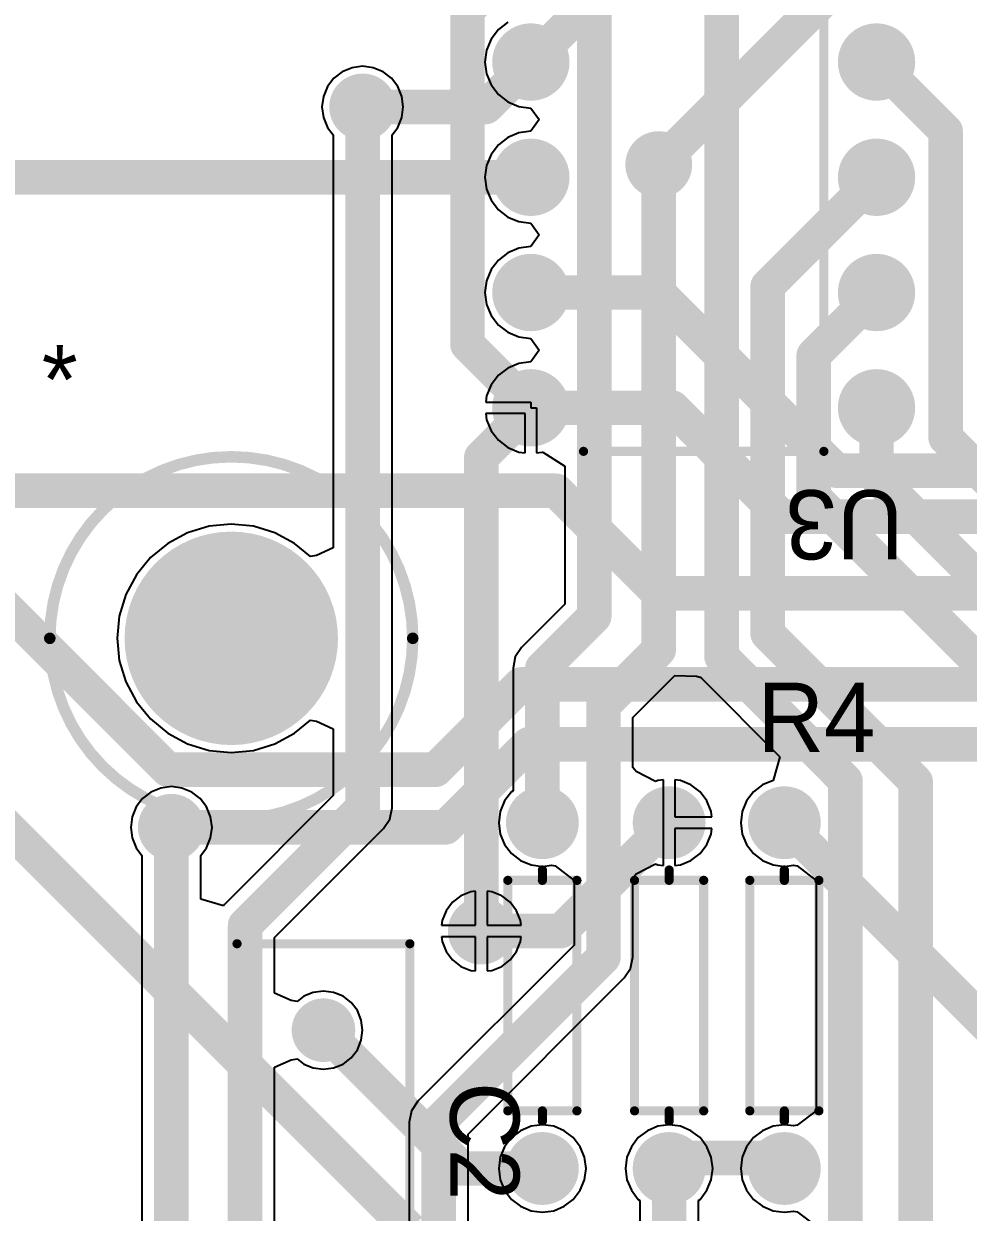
# Model space of a CAD drawing. Header units: millimetres. Extents: x 2.82 to 7.12, y 0.77 to 5.15.
# Drawn here: x 3.815 to 4.635, y 2.637 to 3.668 of the extents above; entities that cross this region are included whole.
import ezdxf

# ---------------------------------------------------------------- set-up
doc = ezdxf.new("R2010")
doc.units = ezdxf.units.MM
doc.header["$MEASUREMENT"] = 0
for name, color, linetype in [('BottomLayer', 5, 'Continuous'), ('BottomSolder', 6, 'Continuous'), ('MultiLayer', 9, 'Continuous'), ('PadHoleLayer', 156, 'Continuous'), ('TopLayer', 1, 'Continuous'), ('TopOverlay', 2, 'Continuous'), ('TopSolder', 216, 'Continuous'), ('ViaHoleLayer', 16, 'Continuous')]:
    doc.layers.add(name, color=color, linetype=linetype)

# ---------------------------------------------------------------- blocks, each defined once
blk = doc.blocks.new('M4_HOLE_1')
at = {"layer": 'BottomLayer', "const_width": 0.0886}
blk.add_lwpolyline([(-0.0443, 0, 1), (0.0443, 0, 1)], format="xyb", close=True, dxfattribs=at)
at = {"layer": 'BottomSolder', "const_width": 0.0926}
blk.add_lwpolyline([(-0.0463, 0, 1), (0.0463, 0, 1)], format="xyb", close=True, dxfattribs=at)
at = {"layer": 'MultiLayer', "const_width": 0.0886}
blk.add_lwpolyline([(-0.0443, 0, 1), (0.0443, 0, 1)], format="xyb", close=True, dxfattribs=at)
at = {"layer": 'PadHoleLayer', "const_width": 0.0886}
blk.add_lwpolyline([(-0.0443, 0, 1), (0.0443, 0, 1)], format="xyb", close=True, dxfattribs=at)
at = {"layer": 'TopLayer', "const_width": 0.0886}
blk.add_lwpolyline([(-0.0443, 0, 1), (0.0443, 0, 1)], format="xyb", close=True, dxfattribs=at)
at = {"layer": 'TopOverlay'}
for points, const_width in [([(0.1575, 0, 1), (-0.1575, 0, 1)], 0.01), ([(-0.16, 0, 1), (-0.155, 0, 1)], 0.005), ([(0.155, 0, 1), (0.16, 0, 1)], 0.005)]:
    blk.add_lwpolyline(points, format="xyb", close=True, dxfattribs=dict(at, const_width=const_width))
at = {"layer": 'TopSolder', "const_width": 0.0926}
blk.add_lwpolyline([(-0.0463, 0, 1), (0.0463, 0, 1)], format="xyb", close=True, dxfattribs=at)
blk = doc.blocks.new('648_08_7')
at = {"layer": 'BottomLayer', "const_width": 0.0295}
for points in [[(-0.3648, 0.15, 1), (-0.3352, 0.15, 1)], [(-0.2648, 0.15, 1), (-0.2352, 0.15, 1)], [(-0.1648, 0.15, 1), (-0.1352, 0.15, 1)], [(-0.0648, 0.15, 1), (-0.0352, 0.15, 1)], [(0.0352, 0.15, 1), (0.0648, 0.15, 1)], [(0.1352, 0.15, 1), (0.1648, 0.15, 1)], [(0.2352, 0.15, 1), (0.2648, 0.15, 1)], [(0.3352, 0.15, 1), (0.3648, 0.15, 1)], [(-0.2648, -0.15, 1), (-0.2352, -0.15, 1)], [(-0.1648, -0.15, 1), (-0.1352, -0.15, 1)], [(-0.0648, -0.15, 1), (-0.0352, -0.15, 1)], [(0.0352, -0.15, 1), (0.0648, -0.15, 1)], [(0.1352, -0.15, 1), (0.1648, -0.15, 1)], [(0.2352, -0.15, 1), (0.2648, -0.15, 1)], [(0.3352, -0.15, 1), (0.3648, -0.15, 1)]]:
    blk.add_lwpolyline(points, format="xyb", close=True, dxfattribs=at)
at = {"layer": 'BottomLayer'}
blk.add_solid([(-0.3205, -0.1795), (-0.3205, -0.1205), (-0.3795, -0.1795), (-0.3795, -0.1205)], dxfattribs=at)
at = {"layer": 'BottomSolder', "const_width": 0.0335}
for points in [[(-0.3668, 0.15, 1), (-0.3332, 0.15, 1)], [(-0.2668, 0.15, 1), (-0.2332, 0.15, 1)], [(-0.1668, 0.15, 1), (-0.1332, 0.15, 1)], [(-0.0668, 0.15, 1), (-0.0332, 0.15, 1)], [(0.0332, 0.15, 1), (0.0668, 0.15, 1)], [(0.1332, 0.15, 1), (0.1668, 0.15, 1)], [(0.2332, 0.15, 1), (0.2668, 0.15, 1)], [(0.3332, 0.15, 1), (0.3668, 0.15, 1)], [(-0.2668, -0.15, 1), (-0.2332, -0.15, 1)], [(-0.1668, -0.15, 1), (-0.1332, -0.15, 1)], [(-0.0668, -0.15, 1), (-0.0332, -0.15, 1)], [(0.0332, -0.15, 1), (0.0668, -0.15, 1)], [(0.1332, -0.15, 1), (0.1668, -0.15, 1)], [(0.2332, -0.15, 1), (0.2668, -0.15, 1)], [(0.3332, -0.15, 1), (0.3668, -0.15, 1)]]:
    blk.add_lwpolyline(points, format="xyb", close=True, dxfattribs=at)
at = {"layer": 'BottomSolder'}
blk.add_solid([(-0.3165, -0.1835), (-0.3165, -0.1165), (-0.3835, -0.1835), (-0.3835, -0.1165)], dxfattribs=at)
at = {"layer": 'MultiLayer', "const_width": 0.0295}
for points in [[(-0.3648, 0.15, 1), (-0.3352, 0.15, 1)], [(-0.2648, 0.15, 1), (-0.2352, 0.15, 1)], [(-0.1648, 0.15, 1), (-0.1352, 0.15, 1)], [(-0.0648, 0.15, 1), (-0.0352, 0.15, 1)], [(0.0352, 0.15, 1), (0.0648, 0.15, 1)], [(0.1352, 0.15, 1), (0.1648, 0.15, 1)], [(0.2352, 0.15, 1), (0.2648, 0.15, 1)], [(0.3352, 0.15, 1), (0.3648, 0.15, 1)], [(-0.2648, -0.15, 1), (-0.2352, -0.15, 1)], [(-0.1648, -0.15, 1), (-0.1352, -0.15, 1)], [(-0.0648, -0.15, 1), (-0.0352, -0.15, 1)], [(0.0352, -0.15, 1), (0.0648, -0.15, 1)], [(0.1352, -0.15, 1), (0.1648, -0.15, 1)], [(0.2352, -0.15, 1), (0.2648, -0.15, 1)], [(0.3352, -0.15, 1), (0.3648, -0.15, 1)]]:
    blk.add_lwpolyline(points, format="xyb", close=True, dxfattribs=at)
at = {"layer": 'MultiLayer'}
blk.add_solid([(-0.3205, -0.1795), (-0.3205, -0.1205), (-0.3795, -0.1795), (-0.3795, -0.1205)], dxfattribs=at)
at = {"layer": 'PadHoleLayer', "const_width": 0.0177}
for points in [[(-0.3589, 0.15, 1), (-0.3411, 0.15, 1)], [(-0.2589, 0.15, 1), (-0.2411, 0.15, 1)], [(-0.1589, 0.15, 1), (-0.1411, 0.15, 1)], [(-0.0589, 0.15, 1), (-0.0411, 0.15, 1)], [(0.0411, 0.15, 1), (0.0589, 0.15, 1)], [(0.1411, 0.15, 1), (0.1589, 0.15, 1)], [(0.2411, 0.15, 1), (0.2589, 0.15, 1)], [(0.3411, 0.15, 1), (0.3589, 0.15, 1)], [(-0.3589, -0.15, 1), (-0.3411, -0.15, 1)], [(-0.2589, -0.15, 1), (-0.2411, -0.15, 1)], [(-0.1589, -0.15, 1), (-0.1411, -0.15, 1)], [(-0.0589, -0.15, 1), (-0.0411, -0.15, 1)], [(0.0411, -0.15, 1), (0.0589, -0.15, 1)], [(0.1411, -0.15, 1), (0.1589, -0.15, 1)], [(0.2411, -0.15, 1), (0.2589, -0.15, 1)], [(0.3411, -0.15, 1), (0.3589, -0.15, 1)]]:
    blk.add_lwpolyline(points, format="xyb", close=True, dxfattribs=at)
at = {"layer": 'TopLayer', "const_width": 0.0295}
for points in [[(-0.3648, 0.15, 1), (-0.3352, 0.15, 1)], [(-0.2648, 0.15, 1), (-0.2352, 0.15, 1)], [(-0.1648, 0.15, 1), (-0.1352, 0.15, 1)], [(-0.0648, 0.15, 1), (-0.0352, 0.15, 1)], [(0.0352, 0.15, 1), (0.0648, 0.15, 1)], [(0.1352, 0.15, 1), (0.1648, 0.15, 1)], [(0.2352, 0.15, 1), (0.2648, 0.15, 1)], [(0.3352, 0.15, 1), (0.3648, 0.15, 1)], [(-0.2648, -0.15, 1), (-0.2352, -0.15, 1)], [(-0.1648, -0.15, 1), (-0.1352, -0.15, 1)], [(-0.0648, -0.15, 1), (-0.0352, -0.15, 1)], [(0.0352, -0.15, 1), (0.0648, -0.15, 1)], [(0.1352, -0.15, 1), (0.1648, -0.15, 1)], [(0.2352, -0.15, 1), (0.2648, -0.15, 1)], [(0.3352, -0.15, 1), (0.3648, -0.15, 1)]]:
    blk.add_lwpolyline(points, format="xyb", close=True, dxfattribs=at)
at = {"layer": 'TopLayer'}
blk.add_solid([(-0.3205, -0.1795), (-0.3205, -0.1205), (-0.3795, -0.1795), (-0.3795, -0.1205)], dxfattribs=at)
at = {"layer": 'TopOverlay', "const_width": 0.00787}
for points in [[(0.3878, 0.1043), (-0.3878, 0.1043)], [(-0.3878, 0.025), (-0.3878, 0.1043)], [(0.3878, -0.1043), (0.3878, 0.1043)], [(-0.3878, -0.1043), (-0.3878, -0.025)], [(0.3878, -0.1043), (-0.3878, -0.1043)]]:
    blk.add_lwpolyline(points, dxfattribs=at)
at = {"layer": 'TopOverlay', "const_width": 0.00394}
for points in [[(-0.3898, 0.1043, 1), (-0.3858, 0.1043, 1)], [(-0.3898, 0.1043, 1), (-0.3858, 0.1043, 1)], [(0.3858, 0.1043, 1), (0.3898, 0.1043, 1)], [(0.3858, 0.1043, 1), (0.3898, 0.1043, 1)], [(-0.3898, 0.025, 1), (-0.3858, 0.025, 1)], [(-0.3898, 0.025, 1), (-0.3858, 0.025, 1)], [(-0.3898, -0.025, 1), (-0.3858, -0.025, 1)], [(-0.3898, -0.025, 1), (-0.3858, -0.025, 1)], [(-0.3898, -0.1043, 1), (-0.3858, -0.1043, 1)], [(-0.3898, -0.1043, 1), (-0.3858, -0.1043, 1)], [(0.3858, -0.1043, 1), (0.3898, -0.1043, 1)], [(0.3858, -0.1043, 1), (0.3898, -0.1043, 1)]]:
    blk.add_lwpolyline(points, format="xyb", close=True, dxfattribs=at)
at = {"layer": 'TopOverlay', "const_width": 0.00787}
blk.add_lwpolyline([(-0.3878, 0.025, -1), (-0.3878, -0.025)], format="xyb", dxfattribs=at)
at = {"layer": 'TopSolder', "const_width": 0.0335}
for points in [[(-0.3668, 0.15, 1), (-0.3332, 0.15, 1)], [(-0.2668, 0.15, 1), (-0.2332, 0.15, 1)], [(-0.1668, 0.15, 1), (-0.1332, 0.15, 1)], [(-0.0668, 0.15, 1), (-0.0332, 0.15, 1)], [(0.0332, 0.15, 1), (0.0668, 0.15, 1)], [(0.1332, 0.15, 1), (0.1668, 0.15, 1)], [(0.2332, 0.15, 1), (0.2668, 0.15, 1)], [(0.3332, 0.15, 1), (0.3668, 0.15, 1)], [(-0.2668, -0.15, 1), (-0.2332, -0.15, 1)], [(-0.1668, -0.15, 1), (-0.1332, -0.15, 1)], [(-0.0668, -0.15, 1), (-0.0332, -0.15, 1)], [(0.0332, -0.15, 1), (0.0668, -0.15, 1)], [(0.1332, -0.15, 1), (0.1668, -0.15, 1)], [(0.2332, -0.15, 1), (0.2668, -0.15, 1)], [(0.3332, -0.15, 1), (0.3668, -0.15, 1)]]:
    blk.add_lwpolyline(points, format="xyb", close=True, dxfattribs=at)
at = {"layer": 'TopSolder'}
blk.add_solid([(-0.3165, -0.1835), (-0.3165, -0.1165), (-0.3835, -0.1835), (-0.3835, -0.1165)], dxfattribs=at)
blk = doc.blocks.new('AXIAL_0_3_10')
at = {"layer": 'BottomLayer', "const_width": 0.0276}
for points in [[(-0.1638, 0, 1), (-0.1362, 0, 1)], [(0.1362, 0, 1), (0.1638, 0, 1)]]:
    blk.add_lwpolyline(points, format="xyb", close=True, dxfattribs=at)
at = {"layer": 'BottomSolder', "const_width": 0.0316}
for points in [[(-0.1658, 0, 1), (-0.1342, 0, 1)], [(0.1342, 0, 1), (0.1658, 0, 1)]]:
    blk.add_lwpolyline(points, format="xyb", close=True, dxfattribs=at)
at = {"layer": 'MultiLayer', "const_width": 0.0276}
for points in [[(-0.1638, 0, 1), (-0.1362, 0, 1)], [(0.1362, 0, 1), (0.1638, 0, 1)]]:
    blk.add_lwpolyline(points, format="xyb", close=True, dxfattribs=at)
at = {"layer": 'PadHoleLayer', "const_width": 0.0167}
for points in [[(-0.1584, 0, 1), (-0.1416, 0, 1)], [(0.1416, 0, 1), (0.1584, 0, 1)]]:
    blk.add_lwpolyline(points, format="xyb", close=True, dxfattribs=at)
at = {"layer": 'TopLayer', "const_width": 0.0276}
for points in [[(-0.1638, 0, 1), (-0.1362, 0, 1)], [(0.1362, 0, 1), (0.1638, 0, 1)]]:
    blk.add_lwpolyline(points, format="xyb", close=True, dxfattribs=at)
at = {"layer": 'TopOverlay', "const_width": 0.00787}
for points in [[(-0.1, -0.03), (-0.1, 0.03)], [(0.1, 0.03), (-0.1, 0.03)], [(0.1, 0), (0.1, 0.03)], [(-0.1, 0), (-0.109, 0)], [(0.109, 0), (0.1, 0)], [(0.1, -0.03), (0.1, 0)], [(0.1, -0.03), (-0.1, -0.03)]]:
    blk.add_lwpolyline(points, dxfattribs=at)
at = {"layer": 'TopOverlay', "const_width": 0.00394}
for points in [[(-0.102, 0.03, 1), (-0.098, 0.03, 1)], [(-0.102, 0.03, 1), (-0.098, 0.03, 1)], [(0.098, 0.03, 1), (0.102, 0.03, 1)], [(0.098, 0.03, 1), (0.102, 0.03, 1)], [(-0.111, 0, 1), (-0.107, 0, 1)], [(-0.102, 0, 1), (-0.098, 0, 1)], [(0.098, 0, 1), (0.102, 0, 1)], [(0.098, 0, 1), (0.102, 0, 1)], [(0.098, 0, 1), (0.102, 0, 1)], [(0.107, 0, 1), (0.111, 0, 1)], [(-0.102, -0.03, 1), (-0.098, -0.03, 1)], [(-0.102, -0.03, 1), (-0.098, -0.03, 1)], [(0.098, -0.03, 1), (0.102, -0.03, 1)], [(0.098, -0.03, 1), (0.102, -0.03, 1)]]:
    blk.add_lwpolyline(points, format="xyb", close=True, dxfattribs=at)
at = {"layer": 'TopSolder', "const_width": 0.0316}
for points in [[(-0.1658, 0, 1), (-0.1342, 0, 1)], [(0.1342, 0, 1), (0.1658, 0, 1)]]:
    blk.add_lwpolyline(points, format="xyb", close=True, dxfattribs=at)
blk = doc.blocks.new('AXIAL_0_3_11')
at = {"layer": 'BottomLayer', "const_width": 0.0276}
for points in [[(-0.1638, 0, 1), (-0.1362, 0, 1)], [(0.1362, 0, 1), (0.1638, 0, 1)]]:
    blk.add_lwpolyline(points, format="xyb", close=True, dxfattribs=at)
at = {"layer": 'BottomSolder', "const_width": 0.0316}
for points in [[(-0.1658, 0, 1), (-0.1342, 0, 1)], [(0.1342, 0, 1), (0.1658, 0, 1)]]:
    blk.add_lwpolyline(points, format="xyb", close=True, dxfattribs=at)
at = {"layer": 'MultiLayer', "const_width": 0.0276}
for points in [[(-0.1638, 0, 1), (-0.1362, 0, 1)], [(0.1362, 0, 1), (0.1638, 0, 1)]]:
    blk.add_lwpolyline(points, format="xyb", close=True, dxfattribs=at)
at = {"layer": 'PadHoleLayer', "const_width": 0.0167}
for points in [[(-0.1584, 0, 1), (-0.1416, 0, 1)], [(0.1416, 0, 1), (0.1584, 0, 1)]]:
    blk.add_lwpolyline(points, format="xyb", close=True, dxfattribs=at)
at = {"layer": 'TopLayer', "const_width": 0.0276}
for points in [[(-0.1638, 0, 1), (-0.1362, 0, 1)], [(0.1362, 0, 1), (0.1638, 0, 1)]]:
    blk.add_lwpolyline(points, format="xyb", close=True, dxfattribs=at)
at = {"layer": 'TopOverlay', "const_width": 0.00787}
for points in [[(-0.1, 0.03), (-0.1, -0.03)], [(-0.1, 0.03), (0.1, 0.03)], [(0.1, 0.03), (0.1, 0)], [(-0.109, 0), (-0.1, 0)], [(0.1, 0), (0.109, 0)], [(0.1, 0), (0.1, -0.03)], [(-0.1, -0.03), (0.1, -0.03)]]:
    blk.add_lwpolyline(points, dxfattribs=at)
at = {"layer": 'TopOverlay', "const_width": 0.00394}
for points in [[(-0.102, 0.03, 1), (-0.098, 0.03, 1)], [(-0.102, 0.03, 1), (-0.098, 0.03, 1)], [(0.098, 0.03, 1), (0.102, 0.03, 1)], [(0.098, 0.03, 1), (0.102, 0.03, 1)], [(-0.111, 0, 1), (-0.107, 0, 1)], [(-0.102, 0, 1), (-0.098, 0, 1)], [(0.098, 0, 1), (0.102, 0, 1)], [(0.098, 0, 1), (0.102, 0, 1)], [(0.098, 0, 1), (0.102, 0, 1)], [(0.107, 0, 1), (0.111, 0, 1)], [(-0.102, -0.03, 1), (-0.098, -0.03, 1)], [(-0.102, -0.03, 1), (-0.098, -0.03, 1)], [(0.098, -0.03, 1), (0.102, -0.03, 1)], [(0.098, -0.03, 1), (0.102, -0.03, 1)]]:
    blk.add_lwpolyline(points, format="xyb", close=True, dxfattribs=at)
at = {"layer": 'TopSolder', "const_width": 0.0316}
for points in [[(-0.1658, 0, 1), (-0.1342, 0, 1)], [(0.1342, 0, 1), (0.1658, 0, 1)]]:
    blk.add_lwpolyline(points, format="xyb", close=True, dxfattribs=at)
blk = doc.blocks.new('AXIAL_0_3_12')
at = {"layer": 'BottomLayer', "const_width": 0.0276}
for points in [[(-0.1638, 0, 1), (-0.1362, 0, 1)], [(0.1362, 0, 1), (0.1638, 0, 1)]]:
    blk.add_lwpolyline(points, format="xyb", close=True, dxfattribs=at)
at = {"layer": 'BottomSolder', "const_width": 0.0316}
for points in [[(-0.1658, 0, 1), (-0.1342, 0, 1)], [(0.1342, 0, 1), (0.1658, 0, 1)]]:
    blk.add_lwpolyline(points, format="xyb", close=True, dxfattribs=at)
at = {"layer": 'MultiLayer', "const_width": 0.0276}
for points in [[(-0.1638, 0, 1), (-0.1362, 0, 1)], [(0.1362, 0, 1), (0.1638, 0, 1)]]:
    blk.add_lwpolyline(points, format="xyb", close=True, dxfattribs=at)
at = {"layer": 'PadHoleLayer', "const_width": 0.0167}
for points in [[(-0.1584, 0, 1), (-0.1416, 0, 1)], [(0.1416, 0, 1), (0.1584, 0, 1)]]:
    blk.add_lwpolyline(points, format="xyb", close=True, dxfattribs=at)
at = {"layer": 'TopLayer', "const_width": 0.0276}
for points in [[(-0.1638, 0, 1), (-0.1362, 0, 1)], [(0.1362, 0, 1), (0.1638, 0, 1)]]:
    blk.add_lwpolyline(points, format="xyb", close=True, dxfattribs=at)
at = {"layer": 'TopOverlay', "const_width": 0.00787}
for points in [[(-0.1, -0.03), (-0.1, 0.03)], [(0.1, 0.03), (-0.1, 0.03)], [(0.1, 0), (0.1, 0.03)], [(-0.1, 0), (-0.109, 0)], [(0.109, 0), (0.1, 0)], [(0.1, -0.03), (0.1, 0)], [(0.1, -0.03), (-0.1, -0.03)]]:
    blk.add_lwpolyline(points, dxfattribs=at)
at = {"layer": 'TopOverlay', "const_width": 0.00394}
for points in [[(-0.102, 0.03, 1), (-0.098, 0.03, 1)], [(-0.102, 0.03, 1), (-0.098, 0.03, 1)], [(0.098, 0.03, 1), (0.102, 0.03, 1)], [(0.098, 0.03, 1), (0.102, 0.03, 1)], [(-0.111, 0, 1), (-0.107, 0, 1)], [(-0.102, 0, 1), (-0.098, 0, 1)], [(0.098, 0, 1), (0.102, 0, 1)], [(0.098, 0, 1), (0.102, 0, 1)], [(0.098, 0, 1), (0.102, 0, 1)], [(0.107, 0, 1), (0.111, 0, 1)], [(-0.102, -0.03, 1), (-0.098, -0.03, 1)], [(-0.102, -0.03, 1), (-0.098, -0.03, 1)], [(0.098, -0.03, 1), (0.102, -0.03, 1)], [(0.098, -0.03, 1), (0.102, -0.03, 1)]]:
    blk.add_lwpolyline(points, format="xyb", close=True, dxfattribs=at)
at = {"layer": 'TopSolder', "const_width": 0.0316}
for points in [[(-0.1658, 0, 1), (-0.1342, 0, 1)], [(0.1342, 0, 1), (0.1658, 0, 1)]]:
    blk.add_lwpolyline(points, format="xyb", close=True, dxfattribs=at)
blk = doc.blocks.new('RAD_0_3_24')
at = {"layer": 'BottomLayer', "const_width": 0.0236}
for points in [[(-0.1618, 0, 1), (-0.1382, 0, 1)], [(0.1382, 0, 1), (0.1618, 0, 1)]]:
    blk.add_lwpolyline(points, format="xyb", close=True, dxfattribs=at)
at = {"layer": 'BottomSolder', "const_width": 0.0276}
for points in [[(-0.1638, 0, 1), (-0.1362, 0, 1)], [(0.1362, 0, 1), (0.1638, 0, 1)]]:
    blk.add_lwpolyline(points, format="xyb", close=True, dxfattribs=at)
at = {"layer": 'MultiLayer', "const_width": 0.0236}
for points in [[(-0.1618, 0, 1), (-0.1382, 0, 1)], [(0.1382, 0, 1), (0.1618, 0, 1)]]:
    blk.add_lwpolyline(points, format="xyb", close=True, dxfattribs=at)
at = {"layer": 'PadHoleLayer', "const_width": 0.0138}
for points in [[(-0.1569, 0, 1), (-0.1431, 0, 1)], [(0.1431, 0, 1), (0.1569, 0, 1)]]:
    blk.add_lwpolyline(points, format="xyb", close=True, dxfattribs=at)
at = {"layer": 'TopLayer', "const_width": 0.0236}
for points in [[(-0.1618, 0, 1), (-0.1382, 0, 1)], [(0.1382, 0, 1), (0.1618, 0, 1)]]:
    blk.add_lwpolyline(points, format="xyb", close=True, dxfattribs=at)
at = {"layer": 'TopOverlay', "const_width": 0.00787}
for points in [[(-0.225, 0.075), (0.225, 0.075)], [(-0.225, 0.075), (-0.225, -0.075)], [(0.225, 0.075), (0.225, -0.075)], [(-0.225, -0.075), (0.225, -0.075)]]:
    blk.add_lwpolyline(points, dxfattribs=at)
at = {"layer": 'TopOverlay', "const_width": 0.00394}
for points in [[(-0.227, 0.075, 1), (-0.223, 0.075, 1)], [(-0.227, 0.075, 1), (-0.223, 0.075, 1)], [(0.223, 0.075, 1), (0.227, 0.075, 1)], [(0.223, 0.075, 1), (0.227, 0.075, 1)], [(-0.227, -0.075, 1), (-0.223, -0.075, 1)], [(-0.227, -0.075, 1), (-0.223, -0.075, 1)], [(0.223, -0.075, 1), (0.227, -0.075, 1)], [(0.223, -0.075, 1), (0.227, -0.075, 1)]]:
    blk.add_lwpolyline(points, format="xyb", close=True, dxfattribs=at)
at = {"layer": 'TopSolder', "const_width": 0.0276}
for points in [[(-0.1638, 0, 1), (-0.1362, 0, 1)], [(0.1362, 0, 1), (0.1638, 0, 1)]]:
    blk.add_lwpolyline(points, format="xyb", close=True, dxfattribs=at)

msp = doc.modelspace()

# ---------------------------------------------------------------- linework, layer by layer
at = {"layer": 'BottomLayer', "const_width": 0.03}
for points in [[(4.255, 3.635), (4.357, 3.737)], [(4.366, 3.546), (4.555, 3.735)], [(4.216, 3.596), (4.255, 3.635)], [(4.109, 3.596), (4.216, 3.596)], [(3.758, 3.535), (4.255, 3.535)], [(4.255, 3.435), (4.3655, 3.435)], [(4.3655, 3.435), (4.52, 3.2805)], [(4.255, 3.335), (4.378, 3.335)], [(4.378, 3.335), (4.4725, 3.2405)], [(4.52, 3.2805), (4.6505, 3.2805)], [(3.753, 3.263), (4.277, 3.263)], [(4.277, 3.263), (4.366, 3.174)], [(4.4725, 3.2405), (4.7105, 3.2405)], [(3.783, 3.178), (3.94, 3.021)], [(4.366, 3.174), (4.8, 3.174)], [(4.1724, 3.021), (4.2464, 3.095)], [(4.2464, 3.095), (4.8012, 3.095)], [(4.181, 2.971), (4.253, 3.043)], [(4.253, 3.043), (4.881, 3.043)], [(3.746, 3.026), (4.15, 2.622)], [(3.94, 3.021), (4.1724, 3.021)], [(3.943, 2.971), (4.181, 2.971)], [(4.281, 2.881), (4.375, 2.975)], [(4.475, 2.975), (4.665, 2.785)], [(4.212, 2.881), (4.281, 2.881)], [(4.075, 2.795), (4.195, 2.675)], [(4.375, 2.675), (4.3842, 2.6842)], [(4.3842, 2.6842), (4.4658, 2.6842)], [(4.4658, 2.6842), (4.475, 2.675)], [(4.195, 2.675), (4.265, 2.675)]]:
    msp.add_lwpolyline(points, dxfattribs=at)
at = {"layer": 'BottomLayer'}
for points, const_width in [([(4.2475, 3.635, 1), (4.2625, 3.635, 1)], 0.015), ([(4.2475, 3.635, 1), (4.2625, 3.635, 1)], 0.015), ([(4.0965, 3.596, 1), (4.1215, 3.596, 1)], 0.025), ([(4.1015, 3.596, 1), (4.1165, 3.596, 1)], 0.015), ([(4.2085, 3.596, 1), (4.2235, 3.596, 1)], 0.015), ([(4.2085, 3.596, 1), (4.2235, 3.596, 1)], 0.015), ([(4.3535, 3.546, 1), (4.3785, 3.546, 1)], 0.025), ([(4.3585, 3.546, 1), (4.3735, 3.546, 1)], 0.015), ([(4.2475, 3.535, 1), (4.2625, 3.535, 1)], 0.015), ([(4.2475, 3.435, 1), (4.2625, 3.435, 1)], 0.015), ([(4.358, 3.435, 1), (4.373, 3.435, 1)], 0.015), ([(4.358, 3.435, 1), (4.373, 3.435, 1)], 0.015), ([(4.2475, 3.335, 1), (4.2625, 3.335, 1)], 0.015), ([(4.3705, 3.335, 1), (4.3855, 3.335, 1)], 0.015), ([(4.3705, 3.335, 1), (4.3855, 3.335, 1)], 0.015), ([(4.5125, 3.2805, 1), (4.5275, 3.2805, 1)], 0.015), ([(4.5125, 3.2805, 1), (4.5275, 3.2805, 1)], 0.015), ([(4.2695, 3.263, 1), (4.2845, 3.263, 1)], 0.015), ([(4.2695, 3.263, 1), (4.2845, 3.263, 1)], 0.015), ([(4.465, 3.2405, 1), (4.48, 3.2405, 1)], 0.015), ([(4.465, 3.2405, 1), (4.48, 3.2405, 1)], 0.015), ([(4.3585, 3.174, 1), (4.3735, 3.174, 1)], 0.015), ([(4.3585, 3.174, 1), (4.3735, 3.174, 1)], 0.015), ([(4.2389, 3.095, 1), (4.2539, 3.095, 1)], 0.015), ([(4.2389, 3.095, 1), (4.2539, 3.095, 1)], 0.015), ([(4.2455, 3.043, 1), (4.2605, 3.043, 1)], 0.015), ([(4.2455, 3.043, 1), (4.2605, 3.043, 1)], 0.015), ([(3.9325, 3.021, 1), (3.9475, 3.021, 1)], 0.015), ([(3.9325, 3.021, 1), (3.9475, 3.021, 1)], 0.015), ([(4.1649, 3.021, 1), (4.1799, 3.021, 1)], 0.015), ([(4.1649, 3.021, 1), (4.1799, 3.021, 1)], 0.015), ([(3.9305, 2.971, 1), (3.9555, 2.971, 1)], 0.025), ([(3.9355, 2.971, 1), (3.9505, 2.971, 1)], 0.015), ([(4.1735, 2.971, 1), (4.1885, 2.971, 1)], 0.015), ([(4.1735, 2.971, 1), (4.1885, 2.971, 1)], 0.015), ([(4.3675, 2.975, 1), (4.3825, 2.975, 1)], 0.015), ([(4.4675, 2.975, 1), (4.4825, 2.975, 1)], 0.015), ([(4.1995, 2.881, 1), (4.2245, 2.881, 1)], 0.025), ([(4.2045, 2.881, 1), (4.2195, 2.881, 1)], 0.015), ([(4.2735, 2.881, 1), (4.2885, 2.881, 1)], 0.015), ([(4.2735, 2.881, 1), (4.2885, 2.881, 1)], 0.015), ([(4.0675, 2.795, 1), (4.0825, 2.795, 1)], 0.015), ([(4.3767, 2.6842, 1), (4.3917, 2.6842, 1)], 0.015), ([(4.3767, 2.6842, 1), (4.3917, 2.6842, 1)], 0.015), ([(4.4583, 2.6842, 1), (4.4733, 2.6842, 1)], 0.015), ([(4.4583, 2.6842, 1), (4.4733, 2.6842, 1)], 0.015), ([(4.1875, 2.675, 1), (4.2025, 2.675, 1)], 0.015), ([(4.1875, 2.675, 1), (4.2025, 2.675, 1)], 0.015), ([(4.2575, 2.675, 1), (4.2725, 2.675, 1)], 0.015), ([(4.3675, 2.675, 1), (4.3825, 2.675, 1)], 0.015), ([(4.4675, 2.675, 1), (4.4825, 2.675, 1)], 0.015)]:
    msp.add_lwpolyline(points, format="xyb", close=True, dxfattribs=dict(at, const_width=const_width))
at = {"layer": 'BottomSolder', "const_width": 0.029}
for points in [[(4.0945, 3.596, 1), (4.1235, 3.596, 1)], [(4.3515, 3.546, 1), (4.3805, 3.546, 1)], [(3.9285, 2.971, 1), (3.9575, 2.971, 1)], [(4.1975, 2.881, 1), (4.2265, 2.881, 1)]]:
    msp.add_lwpolyline(points, format="xyb", close=True, dxfattribs=at)
at = {"layer": 'MultiLayer', "const_width": 0.025}
for points in [[(4.0965, 3.596, 1), (4.1215, 3.596, 1)], [(4.3535, 3.546, 1), (4.3785, 3.546, 1)], [(3.9305, 2.971, 1), (3.9555, 2.971, 1)], [(4.1995, 2.881, 1), (4.2245, 2.881, 1)]]:
    msp.add_lwpolyline(points, format="xyb", close=True, dxfattribs=at)
at = {"layer": 'TopLayer'}
for p, q in [((4.2268, 3.6632), (4.2205, 3.6549)), ((4.2351, 3.6695), (4.2268, 3.6632)), ((4.2205, 3.6549), (4.2165, 3.6453)), ((4.2165, 3.6453), (4.2151, 3.635)), ((4.0999, 3.6301), (4.0913, 3.6266)), ((4.109, 3.6313), (4.0999, 3.6301)), ((4.1181, 3.6301), (4.109, 3.6313)), ((4.1267, 3.6266), (4.1181, 3.6301)), ((4.2151, 3.635), (4.2165, 3.6247)), ((4.084, 3.621), (4.0784, 3.6137)), ((4.0913, 3.6266), (4.084, 3.621)), ((4.134, 3.621), (4.1267, 3.6266)), ((4.1396, 3.6137), (4.134, 3.621)), ((4.2165, 3.6247), (4.2205, 3.6151)), ((4.0784, 3.6137), (4.0749, 3.6051)), ((4.1431, 3.6051), (4.1396, 3.6137)), ((4.2205, 3.6151), (4.2268, 3.6068)), ((4.0749, 3.6051), (4.0737, 3.596)), ((4.1443, 3.596), (4.1431, 3.6051)), ((4.2268, 3.6068), (4.2351, 3.6005)), ((4.2351, 3.6005), (4.2447, 3.5965)), ((4.0737, 3.596), (4.0749, 3.5869)), ((4.1431, 3.5869), (4.1443, 3.596)), ((4.2447, 3.5965), (4.255, 3.5951)), ((4.255, 3.5951), (4.2623, 3.585)), ((4.0749, 3.5869), (4.0784, 3.5783)), ((4.0784, 3.5783), (4.0835, 3.5717)), ((4.1345, 3.5717), (4.1396, 3.5783)), ((4.1396, 3.5783), (4.1431, 3.5869)), ((4.2623, 3.585), (4.255, 3.5749)), ((4.0835, 3.5717), (4.0835, 3.2136)), ((4.1345, 2.988), (4.1345, 3.5717)), ((4.2351, 3.5695), (4.2268, 3.5632)), ((4.2447, 3.5735), (4.2351, 3.5695)), ((4.255, 3.5749), (4.2447, 3.5735)), ((4.2268, 3.5632), (4.2205, 3.5549)), ((4.2205, 3.5549), (4.2165, 3.5453)), ((4.2165, 3.5453), (4.2151, 3.535)), ((4.2151, 3.535), (4.2165, 3.5247)), ((4.2165, 3.5247), (4.2205, 3.5151)), ((4.2205, 3.5151), (4.2268, 3.5068)), ((4.2268, 3.5068), (4.2351, 3.5005)), ((4.2351, 3.5005), (4.2447, 3.4965)), ((4.2447, 3.4965), (4.255, 3.4951)), ((4.255, 3.4951), (4.2623, 3.485)), ((4.2623, 3.485), (4.255, 3.4749)), ((4.2351, 3.4695), (4.2268, 3.4632)), ((4.2447, 3.4735), (4.2351, 3.4695)), ((4.255, 3.4749), (4.2447, 3.4735)), ((4.2205, 3.4549), (4.2165, 3.4453)), ((4.2268, 3.4632), (4.2205, 3.4549)), ((4.2165, 3.4453), (4.2151, 3.435)), ((4.2151, 3.435), (4.2165, 3.4247)), ((4.2165, 3.4247), (4.2205, 3.4151)), ((4.2205, 3.4151), (4.2268, 3.4068)), ((4.2268, 3.4068), (4.2351, 3.4005)), ((4.2351, 3.4005), (4.2447, 3.3965)), ((4.2447, 3.3965), (4.255, 3.3951)), ((4.255, 3.3951), (4.2623, 3.385)), ((4.2623, 3.385), (4.255, 3.3749)), ((4.2447, 3.3735), (4.2351, 3.3695)), ((4.255, 3.3749), (4.2447, 3.3735)), ((4.2268, 3.3632), (4.2205, 3.3549)), ((4.2351, 3.3695), (4.2268, 3.3632)), ((4.2205, 3.3549), (4.2165, 3.3453)), ((4.2165, 3.3453), (4.2158, 3.34)), ((4.2158, 3.34), (4.255, 3.34)), ((4.255, 3.34), (4.255, 3.335)), ((4.255, 3.335), (4.26, 3.335)), ((4.26, 3.335), (4.26, 3.2958)), ((4.25, 3.33), (4.2158, 3.33)), ((4.2158, 3.33), (4.2165, 3.3247)), ((4.2165, 3.3247), (4.2205, 3.3151)), ((4.25, 3.2958), (4.25, 3.33)), ((4.2205, 3.3151), (4.2268, 3.3068)), ((4.2268, 3.3068), (4.2351, 3.3005)), ((4.2351, 3.3005), (4.2447, 3.2965)), ((4.2447, 3.2965), (4.25, 3.2958)), ((4.26, 3.2958), (4.2648, 3.2964)), ((4.2648, 3.2964), (4.2654, 3.2965)), ((4.2654, 3.2965), (4.2844, 3.2844)), ((4.2844, 3.2844), (4.2845, 3.2842)), ((4.2845, 3.2842), (4.2845, 3.1646)), ((3.9757, 3.2322), (3.9571, 3.2265)), ((3.995, 3.2341), (3.9757, 3.2322)), ((4.0143, 3.2322), (3.995, 3.2341)), ((4.0329, 3.2265), (4.0143, 3.2322)), ((3.94, 3.2174), (3.925, 3.205)), ((3.9571, 3.2265), (3.94, 3.2174)), ((4.05, 3.2174), (4.0329, 3.2265)), ((4.0638, 3.206), (4.05, 3.2174)), ((4.0689, 3.2068), (4.0638, 3.206)), ((4.0835, 3.2136), (4.0689, 3.2068)), ((3.925, 3.205), (3.9126, 3.19)), ((3.9126, 3.19), (3.9035, 3.1729)), ((3.9035, 3.1729), (3.8978, 3.1543)), ((4.2845, 3.1646), (4.247, 3.127)), ((3.8978, 3.1543), (3.8959, 3.135)), ((3.8959, 3.135), (3.8978, 3.1157)), ((4.247, 3.127), (4.2415, 3.1188)), ((3.8978, 3.1157), (3.9035, 3.0971)), ((4.2415, 3.1188), (4.2395, 3.109)), ((4.2395, 3.109), (4.2395, 3.0028)), ((3.9035, 3.0971), (3.9126, 3.08)), ((4.3435, 3.0664), (4.3796, 3.1025)), ((4.3796, 3.1025), (4.3799, 3.1026)), ((4.3799, 3.1026), (4.3988, 3.1022)), ((4.3988, 3.1022), (4.4019, 3.1012)), ((4.4019, 3.1012), (4.4032, 3.1003)), ((4.4032, 3.1003), (4.4712, 3.0322)), ((3.9126, 3.08), (3.925, 3.065)), ((3.925, 3.065), (3.94, 3.0526)), ((4.05, 3.0526), (4.0638, 3.064)), ((4.0638, 3.064), (4.0689, 3.0632)), ((4.0689, 3.0632), (4.0835, 3.0564)), ((4.3435, 3.023), (4.3435, 3.0664)), ((3.94, 3.0526), (3.9571, 3.0435)), ((4.0329, 3.0435), (4.05, 3.0526)), ((4.0835, 3.0564), (4.0835, 2.9986)), ((3.9571, 3.0435), (3.9757, 3.0378)), ((4.0143, 3.0378), (4.0329, 3.0435)), ((3.9757, 3.0378), (3.995, 3.0359)), ((3.995, 3.0359), (4.0143, 3.0378)), ((4.4712, 3.0322), (4.4652, 3.0116)), ((4.3464, 3.0194), (4.3435, 3.023)), ((4.3632, 3.0108), (4.3464, 3.0194)), ((4.3652, 3.0116), (4.3632, 3.0108)), ((4.37, 3.0122), (4.3652, 3.0116)), ((4.37, 2.975), (4.37, 3.0122)), ((4.3848, 3.0116), (4.38, 3.0122)), ((4.38, 3.0122), (4.38, 2.98)), ((4.3939, 3.0078), (4.3848, 3.0116)), ((4.4652, 3.0116), (4.4561, 3.0078)), ((3.9253, 3.0016), (3.918, 2.996)), ((3.9339, 3.0051), (3.9253, 3.0016)), ((3.943, 3.0063), (3.9339, 3.0051)), ((3.9521, 3.0051), (3.943, 3.0063)), ((3.9607, 3.0016), (3.9521, 3.0051)), ((3.968, 2.996), (3.9607, 3.0016)), ((4.2382, 3.0018), (4.2322, 2.9939)), ((4.2395, 3.0028), (4.2382, 3.0018)), ((4.4018, 3.0018), (4.3939, 3.0078)), ((4.4078, 2.9939), (4.4018, 3.0018)), ((4.4482, 3.0018), (4.4422, 2.9939)), ((4.4561, 3.0078), (4.4482, 3.0018)), ((3.918, 2.996), (3.9124, 2.9887)), ((3.9736, 2.9887), (3.968, 2.996)), ((4.0835, 2.9986), (3.989, 2.904)), ((4.2322, 2.9939), (4.2284, 2.9848)), ((4.4116, 2.9848), (4.4078, 2.9939)), ((4.4422, 2.9939), (4.4384, 2.9848)), ((3.9089, 2.9801), (3.9077, 2.971)), ((3.9124, 2.9887), (3.9089, 2.9801)), ((3.9771, 2.9801), (3.9736, 2.9887)), ((3.9783, 2.971), (3.9771, 2.9801)), ((4.1325, 2.9782), (4.1345, 2.988)), ((4.2284, 2.9848), (4.2271, 2.975)), ((4.38, 2.98), (4.4122, 2.98)), ((4.4122, 2.98), (4.4116, 2.9848)), ((4.4384, 2.9848), (4.4371, 2.975)), ((3.9077, 2.971), (3.9089, 2.9619)), ((3.9771, 2.9619), (3.9783, 2.971)), ((4.0325, 2.8754), (4.127, 2.97)), ((4.127, 2.97), (4.1325, 2.9782)), ((4.2271, 2.975), (4.2284, 2.9652)), ((4.37, 2.9378), (4.37, 2.975)), ((4.4122, 2.97), (4.38, 2.97)), ((4.38, 2.97), (4.38, 2.9378)), ((4.4116, 2.9652), (4.4122, 2.97)), ((4.4371, 2.975), (4.4384, 2.9652)), ((3.9089, 2.9619), (3.9124, 2.9533)), ((3.9736, 2.9533), (3.9771, 2.9619)), ((4.2284, 2.9652), (4.2322, 2.9561)), ((4.4078, 2.9561), (4.4116, 2.9652)), ((4.4384, 2.9652), (4.4422, 2.9561)), ((3.9124, 2.9533), (3.9175, 2.9467)), ((3.9685, 2.9467), (3.9736, 2.9533)), ((4.2322, 2.9561), (4.2382, 2.9482)), ((4.4018, 2.9482), (4.4078, 2.9561)), ((4.4422, 2.9561), (4.4482, 2.9482)), ((3.9175, 2.9467), (3.9175, 2.2736)), ((3.9685, 2.9088), (3.9685, 2.9467)), ((4.2382, 2.9482), (4.2461, 2.9422)), ((4.2461, 2.9422), (4.2552, 2.9384)), ((4.3464, 2.9306), (4.3632, 2.9392)), ((4.3632, 2.9392), (4.3652, 2.9384)), ((4.3848, 2.9384), (4.3939, 2.9422)), ((4.3939, 2.9422), (4.4018, 2.9482)), ((4.4482, 2.9482), (4.4561, 2.9422)), ((4.4561, 2.9422), (4.4652, 2.9384)), ((4.2552, 2.9384), (4.265, 2.9371)), ((4.265, 2.9371), (4.2728, 2.9381)), ((4.2728, 2.9381), (4.276, 2.9375)), ((4.276, 2.9375), (4.2925, 2.925)), ((4.3435, 2.927), (4.3464, 2.9306)), ((4.3652, 2.9384), (4.37, 2.9378)), ((4.38, 2.9378), (4.3848, 2.9384)), ((4.4652, 2.9384), (4.475, 2.9371)), ((4.475, 2.9371), (4.4828, 2.9381)), ((4.4828, 2.9381), (4.486, 2.9375)), ((4.486, 2.9375), (4.5025, 2.925)), ((4.2925, 2.925), (4.2925, 2.8689)), ((4.3435, 2.8583), (4.3435, 2.927)), ((4.5025, 2.925), (4.5025, 2.725)), ((3.9882, 2.9028), (3.9685, 2.9088)), ((4.1943, 2.9116), (4.187, 2.906)), ((4.2029, 2.9151), (4.1943, 2.9116)), ((4.207, 2.9156), (4.2029, 2.9151)), ((4.207, 2.886), (4.207, 2.9156)), ((4.2211, 2.9151), (4.217, 2.9156)), ((4.217, 2.9156), (4.217, 2.886)), ((4.2297, 2.9116), (4.2211, 2.9151)), ((4.237, 2.906), (4.2297, 2.9116)), ((3.989, 2.904), (3.9882, 2.9028)), ((4.1814, 2.8987), (4.1779, 2.8901)), ((4.187, 2.906), (4.1814, 2.8987)), ((4.2426, 2.8987), (4.237, 2.906)), ((4.2461, 2.8901), (4.2426, 2.8987)), ((4.1779, 2.8901), (4.1774, 2.886)), ((4.2466, 2.886), (4.2461, 2.8901)), ((4.1774, 2.886), (4.207, 2.886)), ((4.217, 2.886), (4.2466, 2.886)), ((4.0325, 2.8272), (4.0325, 2.8754)), ((4.2925, 2.8689), (4.157, 2.7333)), ((4.207, 2.876), (4.1774, 2.876)), ((4.1774, 2.876), (4.1779, 2.8719)), ((4.1779, 2.8719), (4.1814, 2.8633)), ((4.207, 2.8464), (4.207, 2.876)), ((4.2466, 2.876), (4.217, 2.876)), ((4.217, 2.876), (4.217, 2.8464)), ((4.2426, 2.8633), (4.2461, 2.8719)), ((4.2461, 2.8719), (4.2466, 2.876)), ((4.1814, 2.8633), (4.187, 2.856)), ((4.237, 2.856), (4.2426, 2.8633)), ((4.3415, 2.8486), (4.3435, 2.8583)), ((4.187, 2.856), (4.1943, 2.8504)), ((4.1943, 2.8504), (4.2029, 2.8469)), ((4.2029, 2.8469), (4.207, 2.8464)), ((4.217, 2.8464), (4.2211, 2.8469)), ((4.2211, 2.8469), (4.2297, 2.8504)), ((4.2297, 2.8504), (4.237, 2.856)), ((4.336, 2.8403), (4.3415, 2.8486)), ((4.2005, 2.7048), (4.336, 2.8403)), ((4.047, 2.8208), (4.0325, 2.8272)), ((4.0662, 2.8278), (4.058, 2.8244)), ((4.075, 2.8289), (4.0662, 2.8278)), ((4.0838, 2.8278), (4.075, 2.8289)), ((4.092, 2.8244), (4.0838, 2.8278)), ((4.0522, 2.8199), (4.047, 2.8208)), ((4.058, 2.8244), (4.0522, 2.8199)), ((4.099, 2.819), (4.092, 2.8244)), ((4.1044, 2.812), (4.099, 2.819)), ((4.1078, 2.8038), (4.1044, 2.812)), ((4.1089, 2.795), (4.1078, 2.8038)), ((4.1078, 2.7862), (4.1089, 2.795)), ((4.1044, 2.778), (4.1078, 2.7862)), ((4.099, 2.771), (4.1044, 2.778)), ((4.0325, 2.7628), (4.047, 2.7692)), ((4.047, 2.7692), (4.0522, 2.7701)), ((4.0522, 2.7701), (4.058, 2.7656)), ((4.058, 2.7656), (4.0662, 2.7622)), ((4.0838, 2.7622), (4.092, 2.7656)), ((4.092, 2.7656), (4.099, 2.771)), ((4.0325, 2.5272), (4.0325, 2.7628)), ((4.0662, 2.7622), (4.075, 2.7611)), ((4.075, 2.7611), (4.0838, 2.7622)), ((4.157, 2.7333), (4.1515, 2.7251)), ((4.1515, 2.7251), (4.1495, 2.7153)), ((4.5025, 2.725), (4.486, 2.7125)), ((4.1495, 2.7153), (4.1495, 2.4844)), ((4.265, 2.7129), (4.2552, 2.7116)), ((4.2748, 2.7116), (4.265, 2.7129)), ((4.375, 2.7129), (4.3652, 2.7116)), ((4.3848, 2.7116), (4.375, 2.7129)), ((4.475, 2.7129), (4.4652, 2.7116)), ((4.4828, 2.7119), (4.475, 2.7129)), ((4.486, 2.7125), (4.4828, 2.7119)), ((4.2005, 2.5143), (4.2005, 2.7048)), ((4.2382, 2.7018), (4.2322, 2.6939)), ((4.2461, 2.7078), (4.2382, 2.7018)), ((4.2552, 2.7116), (4.2461, 2.7078)), ((4.2839, 2.7078), (4.2748, 2.7116)), ((4.2918, 2.7018), (4.2839, 2.7078)), ((4.2978, 2.6939), (4.2918, 2.7018)), ((4.3482, 2.7018), (4.3422, 2.6939)), ((4.3561, 2.7078), (4.3482, 2.7018)), ((4.3652, 2.7116), (4.3561, 2.7078)), ((4.3939, 2.7078), (4.3848, 2.7116)), ((4.4018, 2.7018), (4.3939, 2.7078)), ((4.4078, 2.6939), (4.4018, 2.7018)), ((4.4482, 2.7018), (4.4422, 2.6939)), ((4.4561, 2.7078), (4.4482, 2.7018)), ((4.4652, 2.7116), (4.4561, 2.7078)), ((4.2322, 2.6939), (4.2284, 2.6848)), ((4.3016, 2.6848), (4.2978, 2.6939)), ((4.3422, 2.6939), (4.3384, 2.6848)), ((4.4116, 2.6848), (4.4078, 2.6939)), ((4.4422, 2.6939), (4.4384, 2.6848)), ((4.2284, 2.6848), (4.2271, 2.675)), ((4.3029, 2.675), (4.3016, 2.6848)), ((4.3384, 2.6848), (4.3371, 2.675)), ((4.4129, 2.675), (4.4116, 2.6848)), ((4.4384, 2.6848), (4.4371, 2.675)), ((4.2271, 2.675), (4.2284, 2.6652)), ((4.3016, 2.6652), (4.3029, 2.675)), ((4.3371, 2.675), (4.3384, 2.6652)), ((4.4116, 2.6652), (4.4129, 2.675)), ((4.4371, 2.675), (4.4384, 2.6652)), ((4.2284, 2.6652), (4.2322, 2.6561)), ((4.2978, 2.6561), (4.3016, 2.6652)), ((4.3384, 2.6652), (4.3422, 2.6561)), ((4.4078, 2.6561), (4.4116, 2.6652)), ((4.4384, 2.6652), (4.4422, 2.6561)), ((4.2322, 2.6561), (4.2382, 2.6482)), ((4.2918, 2.6482), (4.2978, 2.6561)), ((4.3422, 2.6561), (4.3482, 2.6482)), ((4.4018, 2.6482), (4.4078, 2.6561)), ((4.4422, 2.6561), (4.4482, 2.6482)), ((4.2382, 2.6482), (4.2461, 2.6422)), ((4.2461, 2.6422), (4.2552, 2.6384)), ((4.2748, 2.6384), (4.2839, 2.6422)), ((4.2839, 2.6422), (4.2918, 2.6482)), ((4.3482, 2.6482), (4.3495, 2.6472)), ((4.3495, 2.6472), (4.3495, 2.5106)), ((4.4005, 2.6472), (4.4018, 2.6482)), ((4.4005, 2.5), (4.4005, 2.6472)), ((4.4482, 2.6482), (4.4561, 2.6422)), ((4.4561, 2.6422), (4.4652, 2.6384)), ((4.2552, 2.6384), (4.265, 2.6371)), ((4.265, 2.6371), (4.2748, 2.6384)), ((4.4652, 2.6384), (4.475, 2.6371)), ((4.475, 2.6371), (4.4828, 2.6381)), ((4.4828, 2.6381), (4.486, 2.6375)), ((4.486, 2.6375), (4.5025, 2.625))]:
    msp.add_line(p, q, dxfattribs=at)
at = {"layer": 'TopLayer', "const_width": 0.03}
for points in [[(4.4205, 3.1191), (4.4205, 3.9005)], [(4.31, 3.154), (4.31, 3.78)], [(4.2, 3.68), (4.255, 3.735)], [(4.2, 3.39), (4.2, 3.68)], [(4.555, 3.635), (4.615, 3.575)], [(4.109, 2.988), (4.109, 3.596)], [(4.615, 3.309), (4.615, 3.575)], [(4.366, 3.125), (4.366, 3.546)], [(4.4605, 3.4405), (4.555, 3.535)], [(4.4605, 3.1391), (4.4605, 3.4405)], [(4.5005, 3.3805), (4.555, 3.435)], [(4.2, 3.39), (4.255, 3.335)], [(4.5005, 3.2576), (4.5005, 3.3805)], [(4.212, 3.292), (4.255, 3.335)], [(4.555, 3.275), (4.555, 3.335)], [(4.615, 3.309), (4.881, 3.043)], [(4.212, 2.881), (4.212, 3.292)], [(4.555, 3.275), (4.922, 2.908)], [(4.5005, 3.2576), (4.65, 3.1081)], [(4.265, 3.109), (4.31, 3.154)], [(4.4605, 3.1391), (4.589, 3.0105)], [(4.318, 3.077), (4.366, 3.125)], [(4.4205, 3.1191), (4.528, 3.0115)], [(4.265, 2.975), (4.265, 3.109)], [(4.318, 2.8583), (4.318, 3.077)], [(4.528, 1.236), (4.528, 3.0115)], [(4.589, 1.775), (4.589, 3.0105)], [(4.007, 2.886), (4.109, 2.988)], [(3.943, 1.31), (3.943, 2.971)], [(4.007, 1.404), (4.007, 2.886)], [(4.175, 2.7153), (4.318, 2.8583)], [(4.175, 1.622), (4.175, 2.7153)], [(4.375, 2.5), (4.375, 2.675)]]:
    msp.add_lwpolyline(points, dxfattribs=at)
at = {"layer": 'TopLayer'}
for points, const_width in [([(4.1925, 3.68, 1), (4.2075, 3.68, 1)], 0.015), ([(4.1925, 3.68, 1), (4.2075, 3.68, 1)], 0.015), ([(4.5475, 3.635, 1), (4.5625, 3.635, 1)], 0.015), ([(4.0965, 3.596, 1), (4.1215, 3.596, 1)], 0.025), ([(4.1015, 3.596, 1), (4.1165, 3.596, 1)], 0.015), ([(4.6075, 3.575, 1), (4.6225, 3.575, 1)], 0.015), ([(4.6075, 3.575, 1), (4.6225, 3.575, 1)], 0.015), ([(4.3535, 3.546, 1), (4.3785, 3.546, 1)], 0.025), ([(4.3585, 3.546, 1), (4.3735, 3.546, 1)], 0.015), ([(4.5475, 3.535, 1), (4.5625, 3.535, 1)], 0.015), ([(4.453, 3.4405, 1), (4.468, 3.4405, 1)], 0.015), ([(4.453, 3.4405, 1), (4.468, 3.4405, 1)], 0.015), ([(4.5475, 3.435, 1), (4.5625, 3.435, 1)], 0.015), ([(4.1925, 3.39, 1), (4.2075, 3.39, 1)], 0.015), ([(4.1925, 3.39, 1), (4.2075, 3.39, 1)], 0.015), ([(4.493, 3.3805, 1), (4.508, 3.3805, 1)], 0.015), ([(4.493, 3.3805, 1), (4.508, 3.3805, 1)], 0.015), ([(4.2475, 3.335, 1), (4.2625, 3.335, 1)], 0.015), ([(4.2475, 3.335, 1), (4.2625, 3.335, 1)], 0.015), ([(4.5475, 3.335, 1), (4.5625, 3.335, 1)], 0.015), ([(4.6075, 3.309, 1), (4.6225, 3.309, 1)], 0.015), ([(4.6075, 3.309, 1), (4.6225, 3.309, 1)], 0.015), ([(4.2045, 3.292, 1), (4.2195, 3.292, 1)], 0.015), ([(4.2045, 3.292, 1), (4.2195, 3.292, 1)], 0.015), ([(4.5475, 3.275, 1), (4.5625, 3.275, 1)], 0.015), ([(4.5475, 3.275, 1), (4.5625, 3.275, 1)], 0.015), ([(4.493, 3.2576, 1), (4.508, 3.2576, 1)], 0.015), ([(4.493, 3.2576, 1), (4.508, 3.2576, 1)], 0.015), ([(4.3025, 3.154, 1), (4.3175, 3.154, 1)], 0.015), ([(4.3025, 3.154, 1), (4.3175, 3.154, 1)], 0.015), ([(4.453, 3.1391, 1), (4.468, 3.1391, 1)], 0.015), ([(4.453, 3.1391, 1), (4.468, 3.1391, 1)], 0.015), ([(4.3585, 3.125, 1), (4.3735, 3.125, 1)], 0.015), ([(4.3585, 3.125, 1), (4.3735, 3.125, 1)], 0.015), ([(4.413, 3.1191, 1), (4.428, 3.1191, 1)], 0.015), ([(4.413, 3.1191, 1), (4.428, 3.1191, 1)], 0.015), ([(4.2575, 3.109, 1), (4.2725, 3.109, 1)], 0.015), ([(4.2575, 3.109, 1), (4.2725, 3.109, 1)], 0.015), ([(4.3105, 3.077, 1), (4.3255, 3.077, 1)], 0.015), ([(4.3105, 3.077, 1), (4.3255, 3.077, 1)], 0.015), ([(4.5205, 3.0115, 1), (4.5355, 3.0115, 1)], 0.015), ([(4.5205, 3.0115, 1), (4.5355, 3.0115, 1)], 0.015), ([(4.5815, 3.0105, 1), (4.5965, 3.0105, 1)], 0.015), ([(4.5815, 3.0105, 1), (4.5965, 3.0105, 1)], 0.015), ([(4.1015, 2.988, 1), (4.1165, 2.988, 1)], 0.015), ([(4.1015, 2.988, 1), (4.1165, 2.988, 1)], 0.015), ([(3.9305, 2.971, 1), (3.9555, 2.971, 1)], 0.025), ([(3.9355, 2.971, 1), (3.9505, 2.971, 1)], 0.015), ([(4.2575, 2.975, 1), (4.2725, 2.975, 1)], 0.015), ([(3.9995, 2.886, 1), (4.0145, 2.886, 1)], 0.015), ([(3.9995, 2.886, 1), (4.0145, 2.886, 1)], 0.015), ([(4.1995, 2.881, 1), (4.2245, 2.881, 1)], 0.025), ([(4.2045, 2.881, 1), (4.2195, 2.881, 1)], 0.015), ([(4.3105, 2.8583, 1), (4.3255, 2.8583, 1)], 0.015), ([(4.3105, 2.8583, 1), (4.3255, 2.8583, 1)], 0.015), ([(4.1675, 2.7153, 1), (4.1825, 2.7153, 1)], 0.015), ([(4.1675, 2.7153, 1), (4.1825, 2.7153, 1)], 0.015), ([(4.3675, 2.675, 1), (4.3825, 2.675, 1)], 0.015)]:
    msp.add_lwpolyline(points, format="xyb", close=True, dxfattribs=dict(at, const_width=const_width))
at = {"layer": 'TopSolder', "const_width": 0.029}
for points in [[(4.0945, 3.596, 1), (4.1235, 3.596, 1)], [(4.3515, 3.546, 1), (4.3805, 3.546, 1)], [(3.9285, 2.971, 1), (3.9575, 2.971, 1)], [(4.1975, 2.881, 1), (4.2265, 2.881, 1)]]:
    msp.add_lwpolyline(points, format="xyb", close=True, dxfattribs=at)
at = {"layer": 'ViaHoleLayer', "const_width": 0.014}
for points in [[(4.102, 3.596, 1), (4.116, 3.596, 1)], [(4.359, 3.546, 1), (4.373, 3.546, 1)], [(3.936, 2.971, 1), (3.95, 2.971, 1)], [(4.205, 2.881, 1), (4.219, 2.881, 1)]]:
    msp.add_lwpolyline(points, format="xyb", close=True, dxfattribs=at)

# ---------------------------------------------------------------- block references
for name, p, rotation in [('648_08_7', (4.405, 3.685), 270), ('AXIAL_0_3_12', (4.265, 2.825), 270), ('AXIAL_0_3_10', (4.375, 2.825), 270), ('AXIAL_0_3_11', (4.475, 2.825), 90), ('RAD_0_3_24', (4.075, 2.645), 90)]:
    msp.add_blockref(name, p, dxfattribs=dict(rotation=rotation))
msp.add_blockref('M4_HOLE_1', (3.995, 3.135))

# ---------------------------------------------------------------- texts
at = {"layer": 'TopOverlay'}
for s, p in [('*', (3.8305, 3.3295)), ('R4', (4.4515, 3.0365))]:
    msp.add_text(s, height=0.06, dxfattribs=at).set_placement(p)
for s, rotation, p in [('U3', 180, (4.5785, 3.2635)), ('C2', 270, (4.185, 2.75))]:
    msp.add_text(s, height=0.06, rotation=rotation, dxfattribs=at).set_placement(p)

doc.saveas('drawing.dxf')
